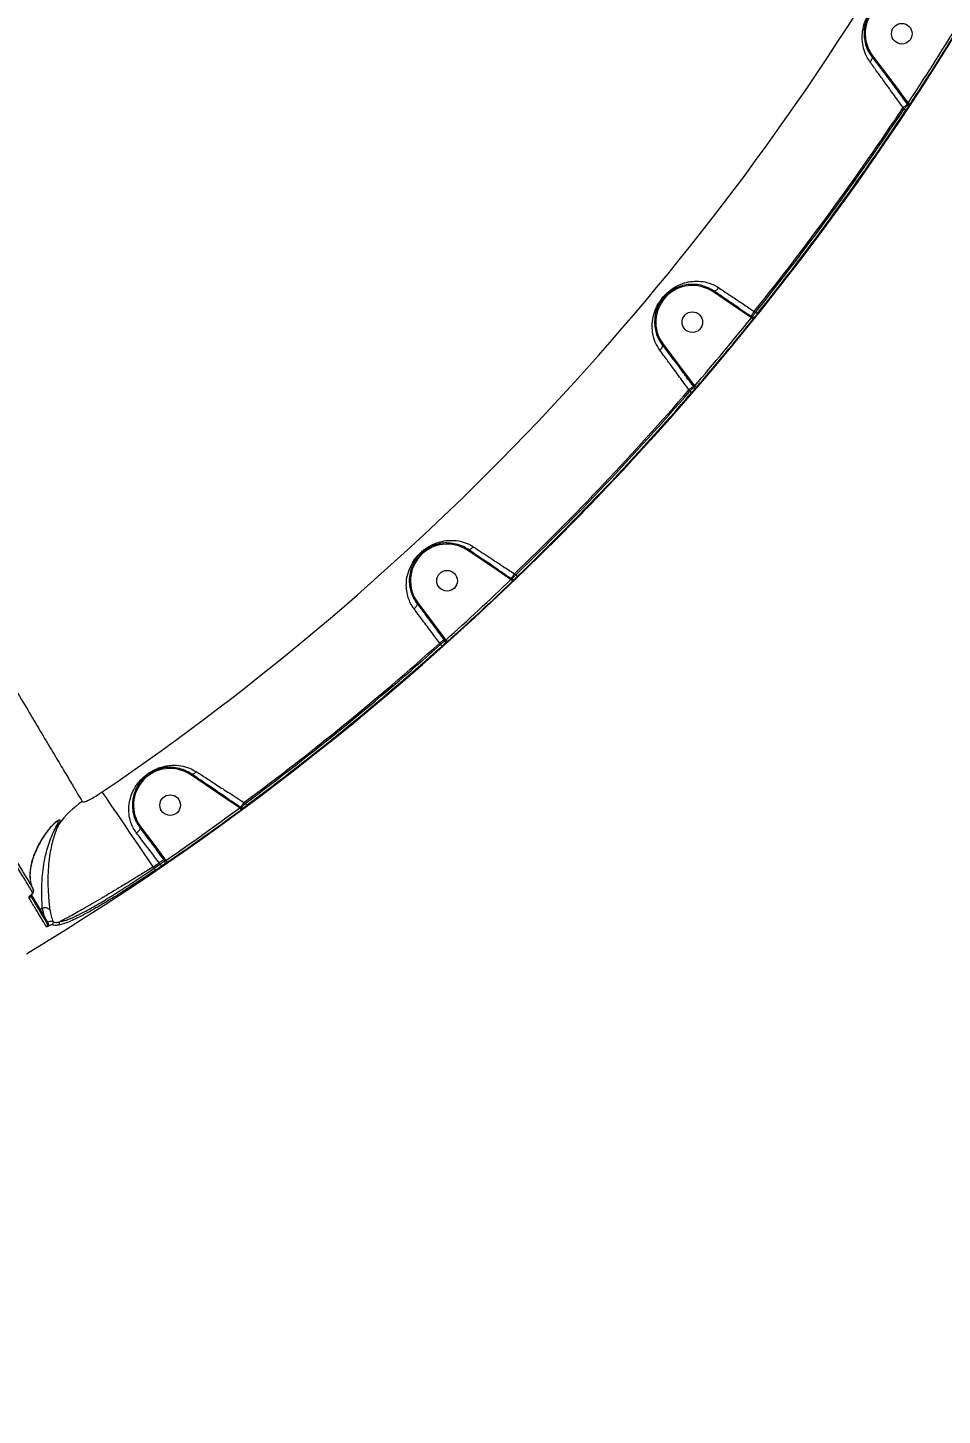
# Model space of a CAD drawing. Header units: millimetres. Extents: x -5960 to 5379, y -4374 to 3849.
# Drawn here: x 679 to 1079, y -621 to -16 of the extents above; entities that cross this region are included whole.
import ezdxf

# ---------------------------------------------------------------- set-up
doc = ezdxf.new("R2010")
doc.units = ezdxf.units.MM
doc.layers.add('DiKom', color=7, linetype='Continuous', lineweight=0)
for name, color, linetype in [('DIKOM_ОБЪЕКТ', 7, 'Continuous'), ('DIKOM_РАЗМЕР_ЗОНА', 7, 'Continuous'), ('DIKOM_РАЗМЕР_ОБЪЕКТА', 7, 'Continuous')]:
    doc.layers.add(name, color=color, linetype=linetype)
doc.styles.add('style1', font='arial.ttf', dxfattribs={"width": 0.8})
doc.dimstyles.new('1-50', dxfattribs={"dimtxt": 300, "dimasz": 200, "dimexe": 100, "dimexo": 0, "dimgap": 100, "dimtad": 1, "dimtxsty": 'style1', "dimcen": 200, "dimclrd": 7, "dimclre": 7, "dimclrt": 7, "dimadec": 1, "dimazin": 2, "dimtfac": 1, "dimtmove": 0, "dimatfit": 2, "dimfxl": 0, "dimlwd": 25, "dimlwe": 18, "dimarcsym": 0})

# ---------------------------------------------------------------- blocks, each defined once
blk = doc.blocks.new('*D9')
at = {"layer": 'Defpoints', "color": 0, "transparency": 16777216}
for p in [(1597.35, 2348.89), (-3820.85, -1673.22), (-66.51, -1673.22)]:
    blk.add_point(p, dxfattribs=at)
at = {"layer": 'DiKom', "color": 7, "lineweight": 18, "transparency": 16777216}
for p, q in [((1597.35, 2348.89), (-3920.85, 2348.89)), ((-66.51, -1673.22), (-3920.85, -1673.22))]:
    blk.add_line(p, q, dxfattribs=at)
at = {"layer": 'DiKom', "color": 7, "lineweight": 25, "transparency": 16777216}
blk.add_line((-3820.85, 2148.89), (-3820.85, -1473.22), dxfattribs=at)
at = {"layer": 'DiKom', "color": 7, "transparency": 16777216}
for points in [[(-3854.19, 2148.89), (-3787.52, 2148.89), (-3820.85, 2348.89)], [(-3854.19, -1473.22), (-3787.52, -1473.22), (-3820.85, -1673.22)]]:
    blk.add_solid(points, dxfattribs=at)
at = {"layer": 'DiKom', "color": 7, "transparency": 16777216, "insert": (-4074.02, 240.95), "char_height": 300, "attachment_point": 5, "rotation": 90, "style": 'style1'}
blk.add_mtext('4050', dxfattribs=at)
blk = doc.blocks.new('*D10')
at = {"layer": 'Defpoints', "color": 0, "transparency": 16777216}
for p in [(3878.62, 405.09), (-2876.93, -459.72), (3878.62, -2693.66)]:
    blk.add_point(p, dxfattribs=at)
at = {"layer": 'DIKOM_РАЗМЕР_ОБЪЕКТА', "color": 7, "lineweight": 18, "transparency": 16777216}
for p, q in [((3878.62, 405.09), (3878.62, -2793.66)), ((-2876.93, -459.72), (-2876.93, -2793.66))]:
    blk.add_line(p, q, dxfattribs=at)
at = {"layer": 'DIKOM_РАЗМЕР_ОБЪЕКТА', "color": 7, "lineweight": 25, "transparency": 16777216}
blk.add_line((-2676.93, -2693.66), (3678.62, -2693.66), dxfattribs=at)
at = {"layer": 'DIKOM_РАЗМЕР_ОБЪЕКТА', "color": 7, "transparency": 16777216}
for points in [[(-2676.93, -2660.33), (-2676.93, -2726.99), (-2876.93, -2693.66)], [(3678.62, -2660.33), (3678.62, -2726.99), (3878.62, -2693.66)]]:
    blk.add_solid(points, dxfattribs=at)
at = {"layer": 'DIKOM_РАЗМЕР_ОБЪЕКТА', "color": 7, "transparency": 16777216, "insert": (-142.96, -2440.49), "char_height": 300, "attachment_point": 5, "style": 'style1'}
blk.add_mtext('6750', dxfattribs=at)
blk = doc.blocks.new('*D11')
at = {"layer": 'Defpoints', "color": 0, "transparency": 16777216}
for p in [(5378.62, -305.99), (-4876.93, -734.97), (5378.62, -4273.55)]:
    blk.add_point(p, dxfattribs=at)
at = {"layer": 'DIKOM_РАЗМЕР_ЗОНА', "color": 7, "lineweight": 18, "transparency": 16777216}
for p, q in [((5378.62, -305.99), (5378.62, -4373.55)), ((-4876.93, -734.97), (-4876.93, -4373.55))]:
    blk.add_line(p, q, dxfattribs=at)
at = {"layer": 'DIKOM_РАЗМЕР_ЗОНА', "color": 7, "lineweight": 25, "transparency": 16777216}
blk.add_line((-4676.93, -4273.55), (5178.62, -4273.55), dxfattribs=at)
at = {"layer": 'DIKOM_РАЗМЕР_ЗОНА', "color": 7, "transparency": 16777216}
for points in [[(-4676.93, -4240.22), (-4676.93, -4306.89), (-4876.93, -4273.55)], [(5178.62, -4240.22), (5178.62, -4306.89), (5378.62, -4273.55)]]:
    blk.add_solid(points, dxfattribs=at)
at = {"layer": 'DIKOM_РАЗМЕР_ЗОНА', "color": 7, "transparency": 16777216, "insert": (-171.55, -4020.38), "char_height": 300, "attachment_point": 5, "style": 'style1'}
blk.add_mtext('10250', dxfattribs=at)
blk = doc.blocks.new('*D12')
at = {"layer": 'Defpoints', "color": 0, "transparency": 16777216}
for p in [(1921.97, 3848.89), (-5510.19, -3173.22), (433.49, -3173.22)]:
    blk.add_point(p, dxfattribs=at)
at = {"layer": 'DIKOM_РАЗМЕР_ЗОНА', "color": 7, "lineweight": 18, "transparency": 16777216}
for p, q in [((1921.97, 3848.89), (-5610.19, 3848.89)), ((433.49, -3173.22), (-5610.19, -3173.22))]:
    blk.add_line(p, q, dxfattribs=at)
at = {"layer": 'DIKOM_РАЗМЕР_ЗОНА', "color": 7, "lineweight": 25, "transparency": 16777216}
blk.add_line((-5510.19, 3648.89), (-5510.19, -2973.22), dxfattribs=at)
at = {"layer": 'DIKOM_РАЗМЕР_ЗОНА', "color": 7, "transparency": 16777216}
for points in [[(-5543.52, 3648.89), (-5476.85, 3648.89), (-5510.19, 3848.89)], [(-5543.52, -2973.22), (-5476.85, -2973.22), (-5510.19, -3173.22)]]:
    blk.add_solid(points, dxfattribs=at)
at = {"layer": 'DIKOM_РАЗМЕР_ЗОНА', "color": 7, "transparency": 16777216, "insert": (-5763.36, 142.42), "char_height": 300, "attachment_point": 5, "rotation": 90, "style": 'style1'}
blk.add_mtext('7050', dxfattribs=at)

msp = doc.modelspace()

# ---------------------------------------------------------------- linework, layer by layer
at = {"layer": 'DIKOM_ОБЪЕКТ', "color": 7, "linetype": 'Continuous', "lineweight": 15}
for p, q in [((1048.143, -27.87), (1059.71, -43.177)), ((1059.978, -44.36), (1059.538, -43.778)), ((1061.895, -51.043), (1061.473, -50.485)), ((1063.578, -49.182), (1063.44, -48.999)), ((989.367, -138.336), (978.297, -130.847)), ((994.793, -141.956), (989.367, -138.336)), ((995.216, -142.242), (994.793, -141.956)), ((995.069, -141.548), (995.557, -141.878)), ((996.45, -139.506), (996.999, -139.877)), ((956.589, -153.722), (966.32, -166.599)), ((966.32, -166.599), (970.295, -171.928)), ((968.341, -174.25), (967.935, -173.711)), ((970.147, -172.551), (969.901, -172.225)), ((970.295, -171.928), (970.377, -172.036)), ((884.517, -252.803), (871.148, -243.758)), ((890.046, -256.492), (884.517, -252.803)), ((891.703, -254.042), (892.262, -254.42)), ((890.159, -256.569), (890.046, -256.492)), ((890.322, -256.084), (890.66, -256.313)), ((849.44, -266.634), (857.499, -277.297)), ((857.499, -277.297), (861.397, -282.526)), ((859.436, -284.837), (859.037, -284.309)), ((861.359, -283.293), (861.004, -282.823)), ((861.397, -282.526), (861.705, -282.933)), ((766.151, -352.524), (750.178, -341.718)), ((772.16, -355.943), (772.351, -356.072)), ((773.541, -353.902), (774.121, -354.294)), ((728.47, -364.593), (735.01, -373.248)), ((735.01, -373.248), (738.9, -378.465)), ((736.939, -380.775), (736.54, -380.248)), ((738.976, -379.383), (738.507, -378.762)), ((738.9, -378.465), (739.437, -379.175)), ((733.956, -382.011), (734.296, -382.578)), ((685.505, -400.072), (684.504, -400.673)), ((684.504, -400.673), (686.35, -403.746)), ((685.505, -400.072), (685.508, -400.07)), ((686.35, -403.746), (685.505, -400.072))]:
    msp.add_line(p, q, dxfattribs=at)
at = {"layer": 'DIKOM_ОБЪЕКТ', "color": 7, "linetype": 'Continuous', "lineweight": 15, "flags": 128}
for points in [[(1047.744, -28.171), (1047.857, -28.382), (1047.909, -28.632), (1047.897, -28.912), (1047.821, -29.214), (1047.685, -29.531), (1047.492, -29.851), (1047.248, -30.167), (1046.96, -30.468)], [(1048.143, -27.87), (1048.065, -27.929), (1047.99, -27.985), (1047.921, -28.037), (1047.86, -28.083), (1047.811, -28.12), (1047.774, -28.148), (1047.751, -28.165), (1047.744, -28.171)], [(1059.71, -43.177), (1059.633, -43.236), (1059.558, -43.292), (1059.489, -43.344), (1059.428, -43.39), (1059.379, -43.428), (1059.342, -43.456), (1059.319, -43.473), (1059.311, -43.478)], [(1063.44, -48.999), (1063.351, -49.066), (1063.206, -49.176), (1063.007, -49.326), (1062.76, -49.512), (1062.475, -49.728), (1062.158, -49.967), (1061.821, -50.222), (1061.473, -50.485)], [(1061.895, -51.043), (1062.053, -51.148), (1062.206, -51.249), (1062.347, -51.343), (1062.472, -51.426), (1062.576, -51.495), (1062.655, -51.547), (1062.706, -51.581), (1062.727, -51.595)], [(1063.644, -48.845), (1063.605, -48.874), (1063.569, -48.901), (1063.537, -48.925), (1063.509, -48.947), (1063.484, -48.965), (1063.465, -48.98), (1063.45, -48.991), (1063.44, -48.999)], [(1063.644, -48.845), (1063.771, -48.955), (1063.884, -49.07), (1063.978, -49.187), (1064.051, -49.302), (1064.101, -49.413), (1064.126, -49.515), (1064.125, -49.605), (1064.099, -49.682)], [(1063.685, -48.506), (1063.844, -48.611), (1063.998, -48.712), (1064.14, -48.805), (1064.265, -48.888), (1064.369, -48.957), (1064.448, -49.009), (1064.498, -49.042), (1064.519, -49.056)], [(978.297, -130.847), (978.351, -130.766), (978.404, -130.689), (978.452, -130.617), (978.495, -130.554), (978.53, -130.503), (978.556, -130.464), (978.572, -130.441), (978.577, -130.433)], [(989.367, -138.336), (989.422, -138.256), (989.475, -138.178), (989.523, -138.106), (989.566, -138.044), (989.6, -137.992), (989.626, -137.954), (989.642, -137.93), (989.648, -137.922)], [(994.793, -141.956), (994.842, -141.884), (994.889, -141.814), (994.934, -141.748), (994.974, -141.689), (995.008, -141.638), (995.036, -141.596), (995.057, -141.566), (995.069, -141.548)], [(995.069, -141.548), (995.131, -141.456), (995.233, -141.305), (995.373, -141.098), (995.546, -140.843), (995.747, -140.546), (995.969, -140.218), (996.206, -139.867), (996.45, -139.506)], [(995.216, -142.242), (995.364, -142.362), (995.507, -142.477), (995.64, -142.584), (995.756, -142.678), (995.853, -142.757), (995.927, -142.816), (995.974, -142.854), (995.993, -142.87)], [(996.999, -139.877), (997.147, -139.996), (997.29, -140.111), (997.422, -140.217), (997.539, -140.311), (997.636, -140.388), (997.71, -140.448), (997.758, -140.486), (997.778, -140.502)], [(956.589, -153.722), (956.511, -153.781), (956.436, -153.838), (956.367, -153.89), (956.307, -153.935), (956.257, -153.973), (956.221, -154.001), (956.198, -154.018), (956.19, -154.024)], [(966.32, -166.599), (966.243, -166.658), (966.168, -166.715), (966.099, -166.767), (966.038, -166.813), (965.989, -166.85), (965.952, -166.878), (965.929, -166.895), (965.922, -166.901)], [(969.901, -172.225), (969.813, -172.292), (969.667, -172.402), (969.468, -172.552), (969.222, -172.738), (968.937, -172.954), (968.62, -173.193), (968.283, -173.448), (967.935, -173.711)], [(968.341, -174.25), (968.485, -174.374), (968.624, -174.494), (968.752, -174.605), (968.865, -174.703), (968.959, -174.784), (969.031, -174.846), (969.077, -174.886), (969.097, -174.903)], [(970.295, -171.928), (970.225, -171.98), (970.158, -172.031), (970.094, -172.079), (970.037, -172.122), (969.988, -172.16), (969.948, -172.19), (969.919, -172.212), (969.901, -172.225)], [(970.377, -172.036), (970.521, -172.161), (970.661, -172.281), (970.789, -172.392), (970.903, -172.49), (970.997, -172.571), (971.069, -172.633), (971.115, -172.672), (971.134, -172.689)], [(871.148, -243.758), (871.203, -243.678), (871.255, -243.6), (871.304, -243.528), (871.346, -243.466), (871.381, -243.414), (871.407, -243.376), (871.423, -243.352), (871.428, -243.344)], [(884.517, -252.803), (884.571, -252.722), (884.624, -252.644), (884.672, -252.572), (884.715, -252.51), (884.75, -252.458), (884.776, -252.42), (884.791, -252.396), (884.797, -252.388)], [(890.322, -256.084), (890.384, -255.993), (890.487, -255.841), (890.626, -255.634), (890.799, -255.379), (891, -255.082), (891.222, -254.754), (891.459, -254.404), (891.703, -254.042)], [(892.262, -254.42), (892.394, -254.557), (892.521, -254.689), (892.638, -254.812), (892.742, -254.92), (892.829, -255.009), (892.894, -255.078), (892.937, -255.122), (892.955, -255.141)], [(890.046, -256.492), (890.095, -256.42), (890.142, -256.35), (890.187, -256.284), (890.227, -256.225), (890.261, -256.174), (890.289, -256.133), (890.31, -256.102), (890.322, -256.084)], [(890.159, -256.569), (890.29, -256.706), (890.418, -256.839), (890.535, -256.962), (890.639, -257.071), (890.725, -257.161), (890.79, -257.229), (890.832, -257.273), (890.849, -257.291)], [(849.44, -266.634), (849.362, -266.692), (849.288, -266.749), (849.219, -266.801), (849.158, -266.847), (849.109, -266.884), (849.072, -266.912), (849.049, -266.929), (849.041, -266.935)], [(857.499, -277.297), (857.421, -277.356), (857.346, -277.412), (857.277, -277.465), (857.217, -277.51), (857.167, -277.548), (857.13, -277.576), (857.107, -277.593), (857.1, -277.599)], [(861.004, -282.823), (860.916, -282.889), (860.77, -283), (860.571, -283.15), (860.325, -283.336), (860.039, -283.552), (859.723, -283.791), (859.385, -284.046), (859.037, -284.309)], [(861.397, -282.526), (861.328, -282.578), (861.26, -282.629), (861.197, -282.677), (861.14, -282.72), (861.091, -282.757), (861.051, -282.787), (861.022, -282.809), (861.004, -282.823)], [(861.705, -282.933), (861.833, -283.075), (861.955, -283.212), (862.069, -283.338), (862.169, -283.45), (862.252, -283.543), (862.315, -283.613), (862.356, -283.658), (862.373, -283.677)], [(859.436, -284.837), (859.563, -284.979), (859.685, -285.116), (859.798, -285.242), (859.898, -285.354), (859.981, -285.447), (860.044, -285.517), (860.085, -285.563), (860.102, -285.583)], [(750.178, -341.718), (750.232, -341.637), (750.285, -341.56), (750.333, -341.488), (750.376, -341.425), (750.411, -341.374), (750.437, -341.336), (750.453, -341.312), (750.458, -341.304)], [(733.956, -382.011), (731.81, -378.857), (729.683, -375.731), (727.596, -372.663), (725.566, -369.679), (723.613, -366.808), (721.755, -364.076), (720.007, -361.508), (718.387, -359.126), (716.909, -356.953), (715.586, -355.008), (714.431, -353.31), (713.453, -351.874), (712.663, -350.712), (712.067, -349.836), (711.67, -349.253)], [(766.151, -352.524), (766.206, -352.443), (766.258, -352.366), (766.307, -352.294), (766.349, -352.231), (766.384, -352.18), (766.41, -352.141), (766.426, -352.118), (766.431, -352.11)], [(771.68, -356.214), (771.794, -356.368), (771.903, -356.516), (772.004, -356.653), (772.093, -356.773), (772.166, -356.874), (772.222, -356.95), (772.258, -356.999), (772.273, -357.019)], [(772.017, -356.155), (772.044, -356.115), (772.069, -356.078), (772.092, -356.045), (772.112, -356.015), (772.129, -355.99), (772.143, -355.969), (772.153, -355.954), (772.16, -355.943)], [(772.017, -356.155), (772.133, -356.277), (772.254, -356.383), (772.376, -356.471), (772.495, -356.538), (772.608, -356.582), (772.711, -356.602), (772.801, -356.596), (772.876, -356.566)], [(772.16, -355.943), (772.222, -355.852), (772.325, -355.7), (772.464, -355.494), (772.637, -355.238), (772.838, -354.942), (773.06, -354.613), (773.297, -354.263), (773.541, -353.902)], [(774.121, -354.294), (774.234, -354.446), (774.343, -354.594), (774.444, -354.73), (774.533, -354.85), (774.607, -354.95), (774.664, -355.026), (774.7, -355.076), (774.716, -355.096)], [(728.47, -364.593), (728.392, -364.652), (728.317, -364.709), (728.248, -364.761), (728.188, -364.806), (728.138, -364.844), (728.102, -364.872), (728.079, -364.889), (728.071, -364.895)], [(735.01, -373.248), (734.933, -373.307), (734.858, -373.363), (734.789, -373.415), (734.728, -373.461), (734.679, -373.499), (734.642, -373.526), (734.619, -373.544), (734.612, -373.549)], [(738.507, -378.762), (738.419, -378.829), (738.273, -378.939), (738.074, -379.089), (737.828, -379.275), (737.542, -379.491), (737.226, -379.73), (736.888, -379.985), (736.54, -380.248)], [(736.939, -380.775), (737.046, -380.932), (737.149, -381.083), (737.245, -381.223), (737.33, -381.347), (737.4, -381.45), (737.453, -381.528), (737.488, -381.578), (737.503, -381.6)], [(738.9, -378.465), (738.831, -378.517), (738.763, -378.568), (738.7, -378.616), (738.643, -378.659), (738.594, -378.697), (738.554, -378.727), (738.525, -378.749), (738.507, -378.762)], [(739.437, -379.175), (739.545, -379.333), (739.65, -379.484), (739.746, -379.624), (739.831, -379.748), (739.901, -379.85), (739.955, -379.928), (739.989, -379.978), (740.004, -379.999)], [(734.296, -382.578), (734.403, -382.735), (734.506, -382.886), (734.601, -383.027), (734.686, -383.151), (734.756, -383.253), (734.809, -383.332), (734.843, -383.383), (734.858, -383.404)], [(680.64, -394.243), (681.549, -395.756), (682.643, -397.576), (683.635, -399.227), (684.504, -400.673)]]:
    msp.add_lwpolyline(points, dxfattribs=at)
at = {"layer": 'DIKOM_ОБЪЕКТ', "color": 7, "linetype": 'Continuous', "lineweight": 15}
for centre in [(1060.907, -18.223), (969.413, -144.154), (862.264, -257.066), (741.294, -355.025)]:
    msp.add_circle(centre, 4.5, dxfattribs=at)
for centre, radius, start, end in [((54.491, 616.778), 1209.999, 301.047391, 331.952609), ((54.491, 616.778), 1168.375, 304.226978, 328.773022), ((1060.907, -18.223), 16, 55.921248, 217.078752), ((54.491, 616.778), 1208.749, 326.606201, 328.482585), ((54.491, 616.778), 1209.748, 326.606201, 328.482585), ((54.491, 616.778), 1207.995, 321.239562, 326.47007), ((54.491, 616.778), 1208.655, 321.242123, 326.459062), ((54.491, 616.778), 1209.654, 321.242123, 326.459062), ((1062.789, -49.789), 0.995, 327.170664, 37.525024), ((969.413, -144.154), 16, 56.273447, 216.726553), ((54.491, 616.778), 1208.749, 319.263026, 321.101791), ((54.491, 616.778), 1209.748, 319.263026, 321.101791), ((996.118, -141.051), 0.999, 235.840548, 320.419971), ((54.491, 616.778), 1207.995, 313.872753, 319.127247), ((54.491, 616.778), 1208.655, 313.879429, 319.120571), ((54.491, 616.778), 1209.654, 313.879429, 319.120571), ((969.355, -173.156), 0.997, 319.876205, 37.340352), ((862.264, -257.066), 16, 56.273447, 216.726553), ((54.491, 616.778), 1208.749, 311.898209, 313.736974), ((54.491, 616.778), 1209.748, 311.898209, 313.736974), ((891.223, -255.489), 0.997, 235.657639, 313.123295), ((54.491, 616.778), 1207.995, 306.52992, 311.760438), ((860.563, -283.896), 0.999, 312.581628, 37.158008), ((54.491, 616.778), 1208.655, 306.540928, 311.757877), ((54.491, 616.778), 1209.654, 306.540928, 311.757877), ((741.294, -355.025), 16, 56.273447, 216.726553), ((725.363, -387.147), 40.442, 123.675122, 144.048901), ((54.491, 616.778), 1208.749, 304.517426, 306.393788), ((54.491, 616.778), 1209.748, 304.517426, 306.393788), ((772.915, -355.253), 0.995, 235.473352, 305.831341), ((691.252, -362.139), 1.867, 286.592074, 317.356555), ((54.491, 616.778), 1207.995, 304.226978, 304.375378), ((54.491, 616.778), 1208.655, 304.225214, 304.376854), ((54.491, 616.778), 1209.654, 304.225214, 304.376854), ((738.177, -379.985), 1.001, 305.284097, 36.972651), ((680.64, -392.179), 0.977, 300.368791, 26.913486), ((679.206, -394.743), 0.999, 300.925217, 7.725563), ((680.493, -394.223), 0.0772, 233.7297, 294.566628), ((684.228, -400.312), 0.454, 219.260071, 307.367147), ((686.074, -403.384), 0.454, 219.259361, 307.367543), ((686.708, -407.241), 0.993, 301.296137, 30.623072), ((685.449, -408.244), 3.093, 10.488521, 43.407109), ((689.285, -406.362), 1.007, 302.321943, 28.230209), ((692.003, -406.582), 1.018, 305.614449, 29.718766)]:
    msp.add_arc(centre, radius, start, end, dxfattribs=at)
for points, knots in [([(440.799, 88.973), (443.781, 83.878), (449.749, 73.683), (458.903, 58.075), (468.175, 42.286), (477.684, 26.115), (487.412, 9.592), (497.34, -7.252), (507.308, -24.147), (517.621, -41.608), (528.261, -59.606), (539.201, -78.094), (550.072, -96.452), (560.823, -114.593), (571.403, -132.432), (581.764, -149.891), (591.884, -166.936), (601.752, -183.547), (611.349, -199.695), (620.632, -215.306), (629.554, -230.305), (638.078, -244.629), (646.18, -258.242), (653.858, -271.136), (661.096, -283.29), (667.862, -294.648), (674.123, -305.155), (679.959, -314.947), (685.317, -323.936), (690.156, -332.055), (694.372, -339.125), (697.922, -345.078), (700.86, -350.006), (702.246, -352.33), (702.939, -353.492)], [0, 0, 0, 0, 0.0277665, 0.0555662, 0.0833659, 0.1111324, 0.1400374, 0.1689801, 0.1979227, 0.2268277, 0.2586374, 0.2905481, 0.3225101, 0.3544717, 0.3863819, 0.4181913, 0.4498954, 0.4817, 0.5135556, 0.545411, 0.5772152, 0.608919, 0.6405474, 0.6722758, 0.7040551, 0.7358344, 0.7675626, 0.7991908, 0.8325938, 0.8660263, 0.8994295, 0.9329431, 0.9664863, 1, 1, 1, 1]), ([(1046.96, -30.468), (1046.284, -29.395), (1044.933, -27.249), (1043.867, -23.693), (1043.452, -20.004), (1043.788, -16.329), (1044.658, -13.25), (1045.695, -10.924), (1046.907, -8.777), (1048.474, -6.725), (1050.246, -4.963), (1052.215, -3.376), (1054.662, -1.907), (1057.673, -0.731), (1060.877, -0.079), (1064.117, -0.024), (1067.273, -0.57), (1070.041, -1.546), (1071.702, -2.571), (1072.42, -3.013)], [0, 0, 0, 0, 0.0759087, 0.151906, 0.2286344, 0.3051886, 0.3688614, 0.4016194, 0.434332, 0.4904595, 0.5282362, 0.566085, 0.6308774, 0.695772, 0.7645213, 0.8332296, 0.8936816, 0.9540629, 1, 1, 1, 1]), ([(1070.153, -4.557), (1069.49, -4.148), (1067.945, -3.197), (1065.412, -2.272), (1062.541, -1.716), (1059.611, -1.682), (1056.733, -2.176), (1054.04, -3.127), (1051.86, -4.355), (1050.101, -5.711), (1048.544, -7.208), (1046.903, -9.324), (1045.916, -11.256), (1045.121, -13.28), (1044.499, -15.663), (1044.299, -18.881), (1044.777, -22.129), (1045.826, -25.278), (1047.104, -27.207), (1047.744, -28.171)], [0, 0, 0, 0, 0.0465742, 0.1084143, 0.1703264, 0.2408343, 0.3113753, 0.3767071, 0.4419101, 0.4784689, 0.5149215, 0.5671046, 0.6186505, 0.6279629, 0.6894916, 0.7666327, 0.8439943, 0.9220367, 1, 1, 1, 1]), ([(1047.744, -28.171), (1048.735, -29.483), (1050.734, -32.128), (1053.749, -36.118), (1056.622, -39.919), (1058.412, -42.288), (1059.311, -43.478)], [0, 0, 0, 0, 0.2794508, 0.5634194, 0.7807134, 1, 1, 1, 1]), ([(1061.473, -50.485), (1060.013, -48.473), (1057.053, -44.393), (1053.212, -39.096), (1049.81, -34.401), (1047.96, -31.849), (1046.96, -30.468)], [0, 0, 0, 0, 0.2848612, 0.5777512, 0.771568, 1, 1, 1, 1]), ([(1063.44, -48.999), (1062.244, -47.394), (1060.871, -45.551), (1059.49, -43.716), (1059.311, -43.478)], [0, 0, 0, 0, 0.8707661, 1, 1, 1, 1]), ([(1059.71, -43.177), (1059.889, -43.415), (1061.221, -45.186), (1062.542, -46.965), (1063.685, -48.506)], [0, 0, 0, 0, 0.1343628, 1, 1, 1, 1]), ([(1061.895, -51.043), (1061.953, -50.977), (1062.196, -50.697), (1062.615, -50.222), (1063.075, -49.71), (1063.426, -49.329), (1063.527, -49.232), (1063.578, -49.182)], [0, 0, 0, 0, 0.0748855, 0.3151573, 0.5451288, 0.7714803, 1, 1, 1, 1]), ([(1063.625, -50.328), (1063.597, -50.36), (1063.54, -50.425), (1063.35, -50.684), (1063.105, -51.034), (1062.885, -51.358), (1062.758, -51.55), (1062.727, -51.595)], [0, 0, 0, 0, 0.2249473, 0.4495551, 0.6803268, 0.9238099, 1, 1, 1, 1]), ([(1063.578, -49.182), (1063.583, -49.171), (1063.589, -49.157), (1063.604, -49.095), (1063.621, -49.002), (1063.636, -48.896), (1063.644, -48.845)], [0, 0, 0, 0, 0.2617234, 0.3210307, 0.6715659, 1, 1, 1, 1]), ([(1064.099, -49.682), (1064.032, -49.778), (1063.886, -49.989), (1063.711, -50.23), (1063.654, -50.295), (1063.625, -50.328)], [0, 0, 0, 0, 0.2986079, 0.6490584, 1, 1, 1, 1]), ([(1063.644, -48.845), (1063.654, -48.766), (1063.669, -48.655), (1063.681, -48.54), (1063.685, -48.506)], [0, 0, 0, 0, 0.7053745, 1, 1, 1, 1]), ([(1064.519, -49.056), (1064.478, -49.118), (1064.334, -49.336), (1064.197, -49.538), (1064.099, -49.682)], [0, 0, 0, 0, 0.2879078, 1, 1, 1, 1]), ([(955.186, -156.379), (954.473, -155.237), (953.174, -153.158), (952.203, -149.899), (951.762, -146.561), (951.967, -142.934), (952.852, -139.624), (954.058, -136.961), (955.365, -134.754), (957.212, -132.437), (959.383, -130.466), (961.479, -129.023), (963.915, -127.731), (966.861, -126.7), (970.364, -126.168), (973.962, -126.336), (977.552, -127.198), (979.79, -128.47), (980.88, -129.09)], [0, 0, 0, 0, 0.0785486, 0.143058, 0.2076025, 0.2872144, 0.3665488, 0.4057528, 0.4448515, 0.4974439, 0.5496903, 0.5922706, 0.6349366, 0.7072957, 0.7797292, 0.8544847, 0.9291402, 1, 1, 1, 1]), ([(978.578, -130.434), (978.578, -130.434), (977.601, -129.784), (975.51, -128.695), (972.279, -127.791), (969.045, -127.559), (965.92, -127.922), (963.302, -128.753), (961.134, -129.835), (959.295, -131.049), (957.375, -132.753), (955.755, -134.792), (954.659, -136.691), (954.157, -137.84), (953.493, -139.628), (952.918, -142.025), (952.854, -145.216), (953.329, -148.184), (954.324, -151.091), (955.445, -153.011), (956.191, -154.025), (956.191, -154.025)], [0, 0, 0, 0, 0.0000323, 0.0722825, 0.148944, 0.2256968, 0.2991002, 0.3724095, 0.41404, 0.4555496, 0.5044981, 0.5530943, 0.5893511, 0.6257556, 0.6276546, 0.7072192, 0.7871352, 0.8533485, 0.9195331, 0.9999593, 1, 1, 1, 1]), ([(989.648, -137.922), (988.582, -137.202), (986.443, -135.755), (982.693, -133.217), (980.141, -131.491), (978.577, -130.433)], [0, 0, 0, 0, 0.2774671, 0.5572987, 1, 1, 1, 1]), ([(978.578, -130.434), (978.702, -130.484), (978.951, -130.583), (979.48, -130.418), (980.054, -130.039), (980.503, -129.584), (980.767, -129.249), (980.853, -129.127), (980.88, -129.09)], [0, 0, 0, 0, 0.2204745, 0.4409649, 0.6614487, 0.8819426, 0.9635566, 1, 1, 1, 1]), ([(980.88, -129.09), (982.36, -130.08), (985.265, -132.022), (989.939, -135.15), (993.68, -137.653), (995.868, -139.116), (996.45, -139.506)], [0, 0, 0, 0, 0.3028933, 0.5944611, 0.8920289, 1, 1, 1, 1]), ([(989.648, -137.922), (989.924, -138.108), (991.306, -139.039), (993.122, -140.235), (994.648, -141.264), (995.069, -141.548)], [0, 0, 0, 0, 0.1533128, 0.7665801, 1, 1, 1, 1]), ([(995.216, -142.242), (995.258, -142.203), (995.343, -142.126), (995.451, -142.018), (995.527, -141.932), (995.553, -141.892), (995.557, -141.879), (995.557, -141.878)], [0, 0, 0, 0, 0.2442453, 0.4859655, 0.7247286, 0.9618794, 1, 1, 1, 1]), ([(995.557, -141.878), (995.561, -141.871), (995.591, -141.819), (995.723, -141.621), (996.051, -141.159), (996.493, -140.554), (996.83, -140.102), (996.999, -139.877)], [0, 0, 0, 0, 0.0388126, 0.278368, 0.5186322, 0.7594398, 1, 1, 1, 1]), ([(996.888, -141.688), (996.886, -141.692), (996.869, -141.724), (996.79, -141.842), (996.587, -142.116), (996.311, -142.473), (996.099, -142.738), (995.993, -142.87)], [0, 0, 0, 0, 0.0385739, 0.2781295, 0.5183662, 0.7592356, 1, 1, 1, 1]), ([(997.778, -140.502), (997.672, -140.635), (997.461, -140.9), (997.187, -141.258), (996.985, -141.532), (996.907, -141.651), (996.89, -141.683), (996.888, -141.688)], [0, 0, 0, 0, 0.2406702, 0.4814503, 0.7216677, 0.9612418, 1, 1, 1, 1]), ([(956.191, -154.025), (956.256, -154.158), (956.385, -154.423), (956.271, -154.991), (955.939, -155.606), (955.555, -156.044), (955.288, -156.291), (955.221, -156.348), (955.186, -156.379)], [0, 0, 0, 0, 0.2316089, 0.463235, 0.6948651, 0.9264799, 0.9610327, 1, 1, 1, 1]), ([(967.935, -173.711), (966.563, -171.847), (963.779, -168.064), (960.108, -163.073), (957.244, -159.178), (955.782, -157.19), (955.186, -156.379)], [0, 0, 0, 0, 0.3072583, 0.6233181, 0.8463524, 1, 1, 1, 1]), ([(956.19, -154.024), (956.976, -155.063), (958.555, -157.152), (961.007, -160.398), (963.467, -163.653), (965.101, -165.815), (965.922, -166.901)], [0, 0, 0, 0, 0.2595466, 0.5218385, 0.7598788, 1, 1, 1, 1]), ([(969.901, -172.225), (969.701, -171.959), (968.697, -170.628), (967.381, -168.845), (966.251, -167.34), (965.922, -166.901)], [0, 0, 0, 0, 0.1504215, 0.7521291, 1, 1, 1, 1]), ([(968.341, -174.25), (968.387, -174.205), (968.633, -173.964), (969.076, -173.537), (969.587, -173.052), (969.98, -172.689), (970.092, -172.597), (970.147, -172.551)], [0, 0, 0, 0, 0.0547646, 0.2944108, 0.5301282, 0.7646715, 1, 1, 1, 1]), ([(970.117, -173.798), (970.084, -173.827), (970.019, -173.884), (969.795, -174.119), (969.507, -174.436), (969.259, -174.716), (969.122, -174.874), (969.097, -174.903)], [0, 0, 0, 0, 0.2340533, 0.4679519, 0.7039651, 0.9448665, 1, 1, 1, 1]), ([(971.134, -172.689), (971.108, -172.718), (970.971, -172.877), (970.724, -173.158), (970.438, -173.476), (970.215, -173.712), (970.15, -173.77), (970.117, -173.798)], [0, 0, 0, 0, 0.0557677, 0.296809, 0.5326683, 0.7662301, 1, 1, 1, 1]), ([(970.147, -172.551), (970.157, -172.539), (970.177, -172.516), (970.23, -172.406), (970.293, -172.257), (970.344, -172.126), (970.371, -172.051), (970.377, -172.036)], [0, 0, 0, 0, 0.2178021, 0.4435671, 0.6835829, 0.9397567, 1, 1, 1, 1]), ([(847.82, -269.306), (847.68, -269.11), (846.99, -268.149), (845.986, -266.325), (845, -263.636), (844.463, -260.717), (844.434, -257.369), (845.059, -253.817), (846.46, -250.3), (848.208, -247.565), (849.83, -245.678), (851.195, -244.353), (852.67, -243.178), (854.369, -242.057), (856.269, -241.076), (858.818, -240.106), (861.841, -239.449), (865.35, -239.347), (868.874, -239.928), (871.694, -240.984), (873.257, -241.932), (873.728, -242.218)], [0, 0, 0, 0, 0.0134552, 0.0663228, 0.1192321, 0.183274, 0.247352, 0.3264802, 0.4053663, 0.4678607, 0.4990971, 0.5303039, 0.5614425, 0.592623, 0.6345139, 0.6764897, 0.748085, 0.8197605, 0.893959, 0.9680651, 1, 1, 1, 1]), ([(871.43, -243.345), (871.429, -243.345), (871.007, -243.06), (869.571, -242.201), (867.037, -241.153), (863.884, -240.548), (860.768, -240.531), (858.094, -241.031), (855.833, -241.828), (854.165, -242.65), (852.665, -243.616), (851.113, -244.837), (849.944, -246.047), (848.614, -247.72), (847.273, -249.907), (846.139, -253.008), (845.697, -256.154), (845.813, -259.141), (846.375, -261.768), (847.32, -264.209), (848.276, -265.868), (848.909, -266.76), (849.042, -266.936), (849.042, -266.936)], [0, 0, 0, 0, 0.0000406, 0.0326031, 0.1087069, 0.1848933, 0.2574862, 0.3299798, 0.3708952, 0.4116927, 0.4408589, 0.4699536, 0.5164005, 0.5278272, 0.5877948, 0.6670366, 0.7465867, 0.8123413, 0.8780658, 0.9322572, 0.9864083, 0.9999676, 1, 1, 1, 1]), ([(871.43, -243.345), (871.566, -243.403), (871.837, -243.518), (872.398, -243.374), (872.995, -243.011), (873.412, -242.604), (873.645, -242.325), (873.699, -242.255), (873.728, -242.218)], [0, 0, 0, 0, 0.2316095, 0.4632363, 0.6948653, 0.9264843, 0.9610312, 1, 1, 1, 1]), ([(873.728, -242.218), (874.756, -242.894), (876.824, -244.254), (880.085, -246.398), (883.417, -248.59), (887.274, -251.127), (890.062, -252.962), (891.703, -254.042)], [0, 0, 0, 0, 0.1872868, 0.3765519, 0.5570062, 0.7391975, 1, 1, 1, 1]), ([(884.797, -252.388), (883.679, -251.632), (881.435, -250.114), (878.067, -247.836), (874.688, -245.55), (872.519, -244.082), (871.428, -243.344)], [0, 0, 0, 0, 0.2380426, 0.4781616, 0.7377119, 1, 1, 1, 1]), ([(884.797, -252.388), (885.073, -252.575), (886.455, -253.505), (888.306, -254.724), (889.867, -255.777), (890.322, -256.084)], [0, 0, 0, 0, 0.150424, 0.7521236, 1, 1, 1, 1]), ([(890.66, -256.313), (890.664, -256.308), (890.695, -256.262), (890.834, -256.084), (891.198, -255.647), (891.694, -255.068), (892.073, -254.636), (892.262, -254.42)], [0, 0, 0, 0, 0.0286323, 0.2670927, 0.5101564, 0.7556505, 1, 1, 1, 1]), ([(890.159, -256.569), (890.22, -256.542), (890.34, -256.49), (890.499, -256.414), (890.608, -256.355), (890.648, -256.327), (890.658, -256.316), (890.66, -256.314), (890.66, -256.313)], [0, 0, 0, 0, 0.2631202, 0.5159628, 0.7521221, 0.9411238, 0.9743144, 1, 1, 1, 1]), ([(891.904, -256.217), (891.902, -256.22), (891.884, -256.248), (891.794, -256.351), (891.555, -256.6), (891.227, -256.927), (890.975, -257.169), (890.849, -257.291)], [0, 0, 0, 0, 0.0278671, 0.2650482, 0.5077297, 0.7539704, 1, 1, 1, 1]), ([(892.955, -255.141), (892.829, -255.262), (892.579, -255.505), (892.252, -255.833), (892.014, -256.083), (891.925, -256.186), (891.906, -256.214), (891.904, -256.217)], [0, 0, 0, 0, 0.2457909, 0.4917817, 0.7343128, 0.9715447, 1, 1, 1, 1]), ([(849.042, -266.936), (849.098, -267.058), (849.211, -267.3), (849.074, -267.838), (848.725, -268.431), (848.294, -268.903), (847.974, -269.184), (847.857, -269.277), (847.82, -269.306)], [0, 0, 0, 0, 0.220476, 0.4409665, 0.6614517, 0.8819453, 0.9635606, 1, 1, 1, 1]), ([(859.037, -284.309), (857.701, -282.522), (854.99, -278.896), (851.382, -274.07), (849.023, -270.915), (847.977, -269.515), (847.82, -269.306)], [0, 0, 0, 0, 0.3434992, 0.6969395, 0.9545325, 1, 1, 1, 1]), ([(849.041, -266.935), (850.18, -268.441), (852.031, -270.892), (854.761, -274.503), (856.318, -276.564), (857.1, -277.599)], [0, 0, 0, 0, 0.4427013, 0.7201662, 1, 1, 1, 1]), ([(861.004, -282.823), (860.803, -282.557), (859.8, -281.226), (858.51, -279.476), (857.404, -278.004), (857.1, -277.599)], [0, 0, 0, 0, 0.1533117, 0.7665846, 1, 1, 1, 1]), ([(859.436, -284.837), (859.474, -284.806), (859.726, -284.595), (860.193, -284.209), (860.749, -283.759), (861.178, -283.42), (861.299, -283.335), (861.359, -283.293)], [0, 0, 0, 0, 0.0422602, 0.2819818, 0.5212702, 0.760611, 1, 1, 1, 1]), ([(861.239, -284.632), (861.202, -284.657), (861.128, -284.706), (860.873, -284.913), (860.545, -285.191), (860.271, -285.431), (860.124, -285.563), (860.102, -285.583)], [0, 0, 0, 0, 0.239374, 0.4786806, 0.7179154, 0.9577027, 1, 1, 1, 1]), ([(862.373, -283.677), (862.35, -283.697), (862.203, -283.829), (861.93, -284.07), (861.603, -284.35), (861.349, -284.558), (861.276, -284.607), (861.239, -284.632)], [0, 0, 0, 0, 0.0426083, 0.282449, 0.5216181, 0.7607364, 1, 1, 1, 1]), ([(861.359, -283.293), (861.372, -283.286), (861.399, -283.272), (861.478, -283.195), (861.577, -283.088), (861.657, -282.993), (861.699, -282.941), (861.705, -282.933)], [0, 0, 0, 0, 0.2368478, 0.4742223, 0.713755, 0.9566041, 1, 1, 1, 1]), ([(726.648, -367.239), (726.183, -366.559), (725.252, -365.2), (724.117, -362.646), (723.342, -359.649), (723.156, -356.243), (723.6, -352.894), (724.598, -349.841), (726.011, -347.109), (727.813, -344.608), (729.847, -342.575), (731.807, -341.1), (733.41, -340.102), (735.085, -339.271), (737.141, -338.475), (739.512, -337.87), (742.6, -337.522), (746.046, -337.734), (749.598, -338.66), (751.735, -339.857), (752.708, -340.402)], [0, 0, 0, 0, 0.045078, 0.090182, 0.1588891, 0.2276839, 0.2984034, 0.3691135, 0.4250481, 0.4808192, 0.5408199, 0.5713842, 0.6019549, 0.6344664, 0.6670297, 0.7198469, 0.77277, 0.8528844, 0.9329864, 1, 1, 1, 1]), ([(750.46, -341.305), (750.459, -341.305), (749.591, -340.728), (747.66, -339.689), (744.51, -338.715), (741.462, -338.442), (738.736, -338.665), (736.654, -339.145), (734.838, -339.813), (733.117, -340.642), (731.705, -341.562), (730.05, -342.891), (728.479, -344.503), (726.968, -346.705), (725.8, -349.137), (725.003, -351.859), (724.703, -354.867), (724.954, -357.942), (725.708, -360.668), (726.796, -363.005), (727.607, -364.27), (728.072, -364.895), (728.072, -364.896)], [0, 0, 0, 0, 0.0000492, 0.0687883, 0.1506845, 0.2325782, 0.2851249, 0.3375347, 0.3684912, 0.3993661, 0.4434859, 0.4558823, 0.512444, 0.5675062, 0.6227845, 0.6949296, 0.7670972, 0.8377604, 0.9083389, 0.9541708, 0.999976, 1, 1, 1, 1]), ([(766.431, -352.11), (765.207, -351.282), (762.747, -349.618), (758.81, -346.954), (754.626, -344.123), (751.855, -342.249), (750.458, -341.304)], [0, 0, 0, 0, 0.2160694, 0.4341084, 0.7147659, 1, 1, 1, 1]), ([(750.46, -341.305), (750.605, -341.369), (750.896, -341.497), (751.483, -341.371), (752.077, -341.032), (752.486, -340.658), (752.677, -340.437), (752.708, -340.402)], [0, 0, 0, 0, 0.2462213, 0.4924771, 0.7387064, 0.9580359, 1, 1, 1, 1]), ([(752.708, -340.402), (754.03, -341.257), (756.695, -342.983), (761.312, -345.974), (765.775, -348.866), (769.967, -351.584), (772.346, -353.127), (773.541, -353.902)], [0, 0, 0, 0, 0.2106472, 0.4247488, 0.6762127, 0.8373988, 1, 1, 1, 1]), ([(702.939, -353.492), (703.113, -353.573), (703.464, -353.736), (705.087, -353.143), (707.289, -352.016), (709.604, -350.631), (711.08, -349.646), (711.67, -349.253)], [0, 0, 0, 0, 0.2099089, 0.422896, 0.638263, 0.8553544, 1, 1, 1, 1]), ([(771.68, -356.214), (771.501, -356.094), (769.664, -354.855), (767.817, -353.63), (766.151, -352.524)], [0, 0, 0, 0, 0.0974039, 1, 1, 1, 1]), ([(766.431, -352.11), (768.096, -353.218), (770.008, -354.491), (771.913, -355.777), (772.16, -355.943)], [0, 0, 0, 0, 0.870208, 1, 1, 1, 1]), ([(771.68, -356.214), (771.763, -356.2), (771.879, -356.181), (771.987, -356.161), (772.017, -356.155)], [0, 0, 0, 0, 0.7208702, 1, 1, 1, 1]), ([(772.017, -356.155), (772.068, -356.145), (772.173, -356.124), (772.287, -356.097), (772.338, -356.08), (772.348, -356.074), (772.351, -356.072)], [0, 0, 0, 0, 0.3282767, 0.6787006, 0.9205796, 1, 1, 1, 1]), ([(772.876, -356.566), (772.822, -356.607), (772.634, -356.751), (772.423, -356.907), (772.273, -357.019)], [0, 0, 0, 0, 0.2879086, 1, 1, 1, 1]), ([(772.351, -356.072), (772.401, -356.014), (772.503, -355.897), (772.918, -355.474), (773.475, -354.921), (773.906, -354.502), (774.121, -354.294)], [0, 0, 0, 0, 0.2425088, 0.4917122, 0.7472724, 1, 1, 1, 1]), ([(773.497, -356.059), (773.466, -356.089), (773.404, -356.15), (773.172, -356.338), (772.969, -356.494), (772.876, -356.566)], [0, 0, 0, 0, 0.350948, 0.7014078, 1, 1, 1, 1]), ([(774.716, -355.096), (774.567, -355.208), (774.269, -355.43), (773.885, -355.728), (773.599, -355.96), (773.531, -356.026), (773.497, -356.059)], [0, 0, 0, 0, 0.2566321, 0.5136717, 0.7612493, 1, 1, 1, 1]), ([(692.625, -363.404), (692.218, -364.344), (691.402, -366.226), (690.198, -369.719), (689.273, -373.408), (688.538, -377.483), (688.058, -382.031), (687.873, -386.528), (687.914, -390.546), (688.078, -394.023), (688.343, -397.242), (688.592, -399.469), (688.738, -400.558), (688.774, -400.826)], [0, 0, 0, 0, 0.10714, 0.2145802, 0.3113474, 0.4080924, 0.5217532, 0.6352953, 0.7192622, 0.8031758, 0.8878198, 0.9724038, 1, 1, 1, 1]), ([(688.733, -365.285), (688.965, -364.991), (689.502, -364.312), (690.279, -363.486), (690.972, -362.83), (691.397, -362.479), (691.628, -362.338), (691.621, -362.34), (691.62, -362.34)], [0, 0, 0, 0, 0.1991555, 0.4595886, 0.6744376, 0.8499191, 0.9915344, 1, 1, 1, 1]), ([(688.907, -364.92), (689.66, -364.064), (690.694, -362.887), (691.903, -361.918), (692.621, -361.47), (693.139, -361.384), (693.232, -361.944), (692.847, -362.869), (692.625, -363.404)], [0, 0, 0, 0, 0.3030744, 0.4164319, 0.5295167, 0.6687593, 0.8085428, 1, 1, 1, 1]), ([(691.785, -363.928), (692.052, -363.409), (692.508, -362.524), (692.456, -362.011), (692.059, -362.077), (691.706, -362.311), (691.633, -362.36)], [0, 0, 0, 0, 0.3843045, 0.6554122, 0.9282013, 1, 1, 1, 1]), ([(681.134, -393.022), (680.134, -391.358), (678.134, -388.029), (674.66, -382.246), (670.869, -375.936), (668.034, -371.217), (666.616, -368.857)], [0, 0, 0, 0, 0.2490961, 0.4981937, 0.7490967, 1, 1, 1, 1]), ([(667.028, -367.627), (668.432, -369.965), (671.241, -374.64), (675.017, -380.927), (678.496, -386.717), (680.506, -390.064), (681.511, -391.737)], [0, 0, 0, 0, 0.2490966, 0.4981937, 0.7490961, 1, 1, 1, 1]), ([(681.511, -391.737), (681.217, -391.049), (680.613, -389.638), (680.186, -387.23), (680.119, -384.574), (680.463, -381.692), (681.219, -378.662), (682.367, -375.519), (683.954, -372.229), (686.004, -368.728), (687.94, -366.189), (688.907, -364.92)], [0, 0, 0, 0, 0.1079572, 0.221263, 0.334572, 0.4497838, 0.5649869, 0.6720711, 0.7791292, 0.8896208, 1, 1, 1, 1]), ([(680.357, -387.784), (680.3, -387.192), (680.178, -385.922), (680.294, -383.742), (680.65, -381.366), (681.281, -378.886), (682.158, -376.372), (683.277, -373.829), (684.556, -371.378), (685.939, -369.09), (687.273, -367.111), (688.266, -365.839), (688.697, -365.286)], [0, 0, 0, 0, 0.1049081, 0.2248879, 0.3456943, 0.4610837, 0.5716146, 0.6774097, 0.7793321, 0.8635777, 0.9407817, 1, 1, 1, 1]), ([(685.508, -400.07), (685.508, -400.07), (685.476, -399.812), (685.419, -398.779), (685.271, -396.642), (685.2, -393.566), (685.241, -390.245), (685.445, -386.384), (685.913, -382.062), (686.689, -377.674), (687.697, -373.729), (688.877, -370.149), (690.328, -366.74), (691.3, -364.865), (691.785, -363.928)], [0, 0, 0, 0, 0.0000122, 0.0265075, 0.1091016, 0.1917759, 0.2751714, 0.3586314, 0.4732176, 0.5879365, 0.6862693, 0.7846246, 0.8924873, 1, 1, 1, 1]), ([(688.907, -364.92), (688.897, -364.948), (688.849, -365.085), (688.755, -365.191), (688.68, -365.274)], [0, 0, 0, 0, 0.210221, 1, 1, 1, 1]), ([(728.072, -364.896), (728.118, -365.004), (728.211, -365.221), (728.049, -365.724), (727.681, -366.291), (727.209, -366.785), (726.843, -367.092), (726.684, -367.211), (726.648, -367.239)], [0, 0, 0, 0, 0.2123363, 0.4246776, 0.6370306, 0.8493714, 0.9654746, 1, 1, 1, 1]), ([(736.54, -380.248), (735.196, -378.481), (732.47, -374.895), (729.157, -370.539), (727.264, -368.049), (726.648, -367.239)], [0, 0, 0, 0, 0.3958739, 0.8032215, 1, 1, 1, 1]), ([(728.071, -364.895), (728.722, -365.756), (730.097, -367.575), (732.285, -370.471), (733.834, -372.52), (734.612, -373.549)], [0, 0, 0, 0, 0.3093496, 0.6532136, 1, 1, 1, 1]), ([(738.507, -378.762), (738.306, -378.496), (737.303, -377.165), (736.015, -375.419), (734.913, -373.951), (734.612, -373.549)], [0, 0, 0, 0, 0.1536575, 0.7683021, 1, 1, 1, 1]), ([(736.939, -380.775), (736.974, -380.75), (737.238, -380.562), (737.731, -380.215), (738.326, -379.805), (738.784, -379.497), (738.912, -379.421), (738.976, -379.383)], [0, 0, 0, 0, 0.0372384, 0.2781021, 0.5188633, 0.7593788, 1, 1, 1, 1]), ([(738.755, -380.801), (738.714, -380.822), (738.633, -380.862), (738.351, -381.037), (737.986, -381.273), (737.685, -381.475), (737.524, -381.585), (737.503, -381.6)], [0, 0, 0, 0, 0.240726, 0.4813475, 0.7220965, 0.9628028, 1, 1, 1, 1]), ([(740.004, -379.999), (739.982, -380.014), (739.822, -380.124), (739.521, -380.327), (739.158, -380.565), (738.876, -380.74), (738.795, -380.781), (738.755, -380.801)], [0, 0, 0, 0, 0.0372336, 0.2778681, 0.5185807, 0.7592061, 1, 1, 1, 1]), ([(738.976, -379.383), (738.993, -379.381), (739.027, -379.376), (739.132, -379.333), (739.265, -379.269), (739.373, -379.212), (739.43, -379.18), (739.437, -379.175)], [0, 0, 0, 0, 0.2402685, 0.4811423, 0.722267, 0.9628496, 1, 1, 1, 1]), ([(734.858, -383.404), (733.04, -384.633), (729.404, -387.09), (724.237, -390.477), (719.437, -393.55), (715.036, -396.289), (710.837, -398.816), (706.9, -401.083), (703.264, -403.061), (699.966, -404.72), (697.071, -406.009), (694.553, -406.957), (693.248, -407.259), (692.596, -407.409)], [0, 0, 0, 0, 0.1021845, 0.2043679, 0.2924905, 0.3808921, 0.4690131, 0.5574038, 0.6460779, 0.734467, 0.8228822, 0.9115799, 1, 1, 1, 1]), ([(733.956, -382.011), (732.392, -382.973), (729.265, -384.896), (724.601, -387.738), (720.023, -390.507), (715.59, -393.166), (711.358, -395.68), (707.392, -398.01), (703.737, -400.13), (700.442, -402.011), (697.565, -403.617), (695.138, -404.932), (693.675, -405.69), (693.014, -406.015), (692.888, -406.077)], [0, 0, 0, 0, 0.0874426, 0.1748851, 0.2633132, 0.352018, 0.440446, 0.5297495, 0.6193387, 0.7086419, 0.7985503, 0.8887499, 0.9786592, 1, 1, 1, 1]), ([(692.888, -406.077), (693.86, -405.841), (695.334, -405.484), (697.952, -404.43), (700.839, -403.128), (704.162, -401.424), (707.835, -399.384), (711.721, -397.134), (715.897, -394.598), (720.263, -391.848), (724.247, -389.287), (728.942, -386.204), (732.501, -383.793), (734.296, -382.578)], [0, 0, 0, 0, 0.1307415, 0.1980627, 0.2653845, 0.3961146, 0.4634495, 0.5307837, 0.661198, 0.7283453, 0.795493, 0.8968894, 1, 1, 1, 1]), ([(680.447, -394.285), (680.55, -394.206), (680.754, -394.048), (681.005, -393.765), (681.201, -393.415), (681.209, -393.167), (681.146, -393.046), (681.134, -393.022)], [0, 0, 0, 0, 0.1456064, 0.2899711, 0.5321043, 0.909803, 1, 1, 1, 1]), ([(680.622, -394.208), (680.719, -394.136), (680.987, -393.935), (681.332, -393.53), (681.632, -392.999), (681.721, -392.385), (681.652, -391.893), (681.499, -391.728), (681.488, -391.716)], [0, 0, 0, 0, 0.1010537, 0.2818123, 0.5114226, 0.7535842, 0.9827776, 1, 1, 1, 1]), ([(679.719, -395.6), (679.707, -395.575), (679.643, -395.45), (679.659, -395.189), (679.87, -394.824), (680.132, -394.529), (680.342, -394.367), (680.447, -394.285)], [0, 0, 0, 0, 0.095084, 0.4719731, 0.715792, 0.8572204, 1, 1, 1, 1]), ([(687.224, -408.09), (687.168, -407.997), (686.887, -407.529), (686.1, -406.219), (684.693, -403.877), (682.551, -400.312), (680.732, -397.286), (679.719, -395.6)], [0, 0, 0, 0, 0.0321657, 0.1608346, 0.4183954, 0.6759577, 1, 1, 1, 1]), ([(680.151, -394.662), (680.15, -394.667), (680.145, -394.698), (680.176, -394.614), (680.288, -394.49), (680.408, -394.378), (680.496, -394.316), (680.526, -394.294)], [0, 0, 0, 0, 0.0838688, 0.4742187, 0.7267037, 0.9038272, 1, 1, 1, 1]), ([(680.162, -394.418), (680.917, -395.675), (682.458, -398.239), (684.428, -401.518), (686.182, -404.436), (687.103, -405.969), (687.563, -406.735)], [0, 0, 0, 0, 0.2422667, 0.4939214, 0.7469605, 1, 1, 1, 1]), ([(688.774, -400.826), (688.755, -400.797), (688.681, -400.681), (688.44, -400.405), (687.937, -400.066), (687.166, -399.848), (686.311, -399.827), (685.776, -399.989), (685.508, -400.07)], [0, 0, 0, 0, 0.0343101, 0.1365021, 0.3523668, 0.5682506, 0.7841279, 1, 1, 1, 1]), ([(686.35, -403.746), (686.453, -403.931), (686.891, -404.724), (687.347, -405.514), (687.696, -406.119)], [0, 0, 0, 0, 0.2342975, 1, 1, 1, 1]), ([(687.696, -406.119), (687.938, -406.008), (688.427, -405.782), (689.162, -405.614), (689.815, -405.615), (690.054, -405.796), (690.172, -405.886)], [0, 0, 0, 0, 0.2146906, 0.4348035, 0.7188347, 1, 1, 1, 1]), ([(688.774, -400.826), (688.921, -401.704), (689.218, -403.469), (689.853, -405.078), (690.172, -405.886)], [0, 0, 0, 0, 0.4978696, 1, 1, 1, 1]), ([(688.491, -407.681), (688.455, -407.702), (688.298, -407.791), (688.005, -407.94), (687.642, -408.088), (687.338, -408.161), (687.263, -408.114), (687.224, -408.09)], [0, 0, 0, 0, 0.0490781, 0.2179024, 0.42665, 0.702241, 1, 1, 1, 1]), ([(687.563, -406.735), (687.54, -406.683), (687.496, -406.586), (687.505, -406.421), (687.556, -406.284), (687.62, -406.195), (687.663, -406.148), (687.686, -406.128), (687.696, -406.119)], [0, 0, 0, 0, 0.3482239, 0.6491928, 0.8444807, 0.9342074, 0.9696105, 1, 1, 1, 1]), ([(689.823, -407.213), (689.771, -407.2), (689.667, -407.174), (689.33, -407.272), (688.927, -407.442), (688.632, -407.604), (688.491, -407.681)], [0, 0, 0, 0, 0.2974796, 0.5890257, 0.8028465, 1, 1, 1, 1]), ([(692.596, -407.409), (692.005, -407.489), (690.813, -407.649), (690.155, -407.359), (689.823, -407.213)], [0, 0, 0, 0, 0.4964968, 1, 1, 1, 1]), ([(690.172, -405.886), (690.491, -406.027), (691.135, -406.312), (692.3, -406.155), (692.888, -406.077)], [0, 0, 0, 0, 0.4964885, 1, 1, 1, 1])]:
    msp.add_open_spline(points, degree=3, knots=knots, dxfattribs=at)

# ---------------------------------------------------------------- dimensions: what is measured, and where the dimension line sits
at = {"layer": 'DiKom', "color": 3}
dim = msp.add_linear_dim(base=(-3820.852, -1673.222), p1=(1597.347, 2348.894), p2=(-66.509, -1673.222), angle=90, text='4050', dimstyle='1-50', override={"dimgap": 100}, dxfattribs=at)
dim.commit()
dim.dimension.update_dxf_attribs({"geometry": '*D9', "text_midpoint": (-3820.852, 240.949), "dimtype": 160})
at = {"layer": 'DIKOM_РАЗМЕР_ЗОНА'}
dim = msp.add_linear_dim(base=(-5510.185, -3173.222), p1=(1921.975, 3848.894), p2=(433.491, -3173.222), angle=90, text='7050', dimstyle='1-50', dxfattribs=at)
dim.commit()
dim.dimension.update_dxf_attribs({"geometry": '*D12', "text_midpoint": (-5510.185, 142.424), "dimtype": 160})
dim = msp.add_linear_dim(base=(5378.624, -4273.552), p1=(-4876.932, -734.974), p2=(5378.624, -305.987), text='10250', dimstyle='1-50', dxfattribs=at)
dim.commit()
dim.dimension.update_dxf_attribs({"geometry": '*D11', "text_midpoint": (-171.545, -4273.552), "dimtype": 160})
at = {"layer": 'DIKOM_РАЗМЕР_ОБЪЕКТА'}
dim = msp.add_linear_dim(base=(3878.624, -2693.661), p1=(-2876.932, -459.722), p2=(3878.624, 405.085), text='6750', dimstyle='1-50', dxfattribs=at)
dim.commit()
dim.dimension.update_dxf_attribs({"geometry": '*D10', "text_midpoint": (-142.96, -2693.661), "dimtype": 160})

doc.saveas('drawing.dxf')
